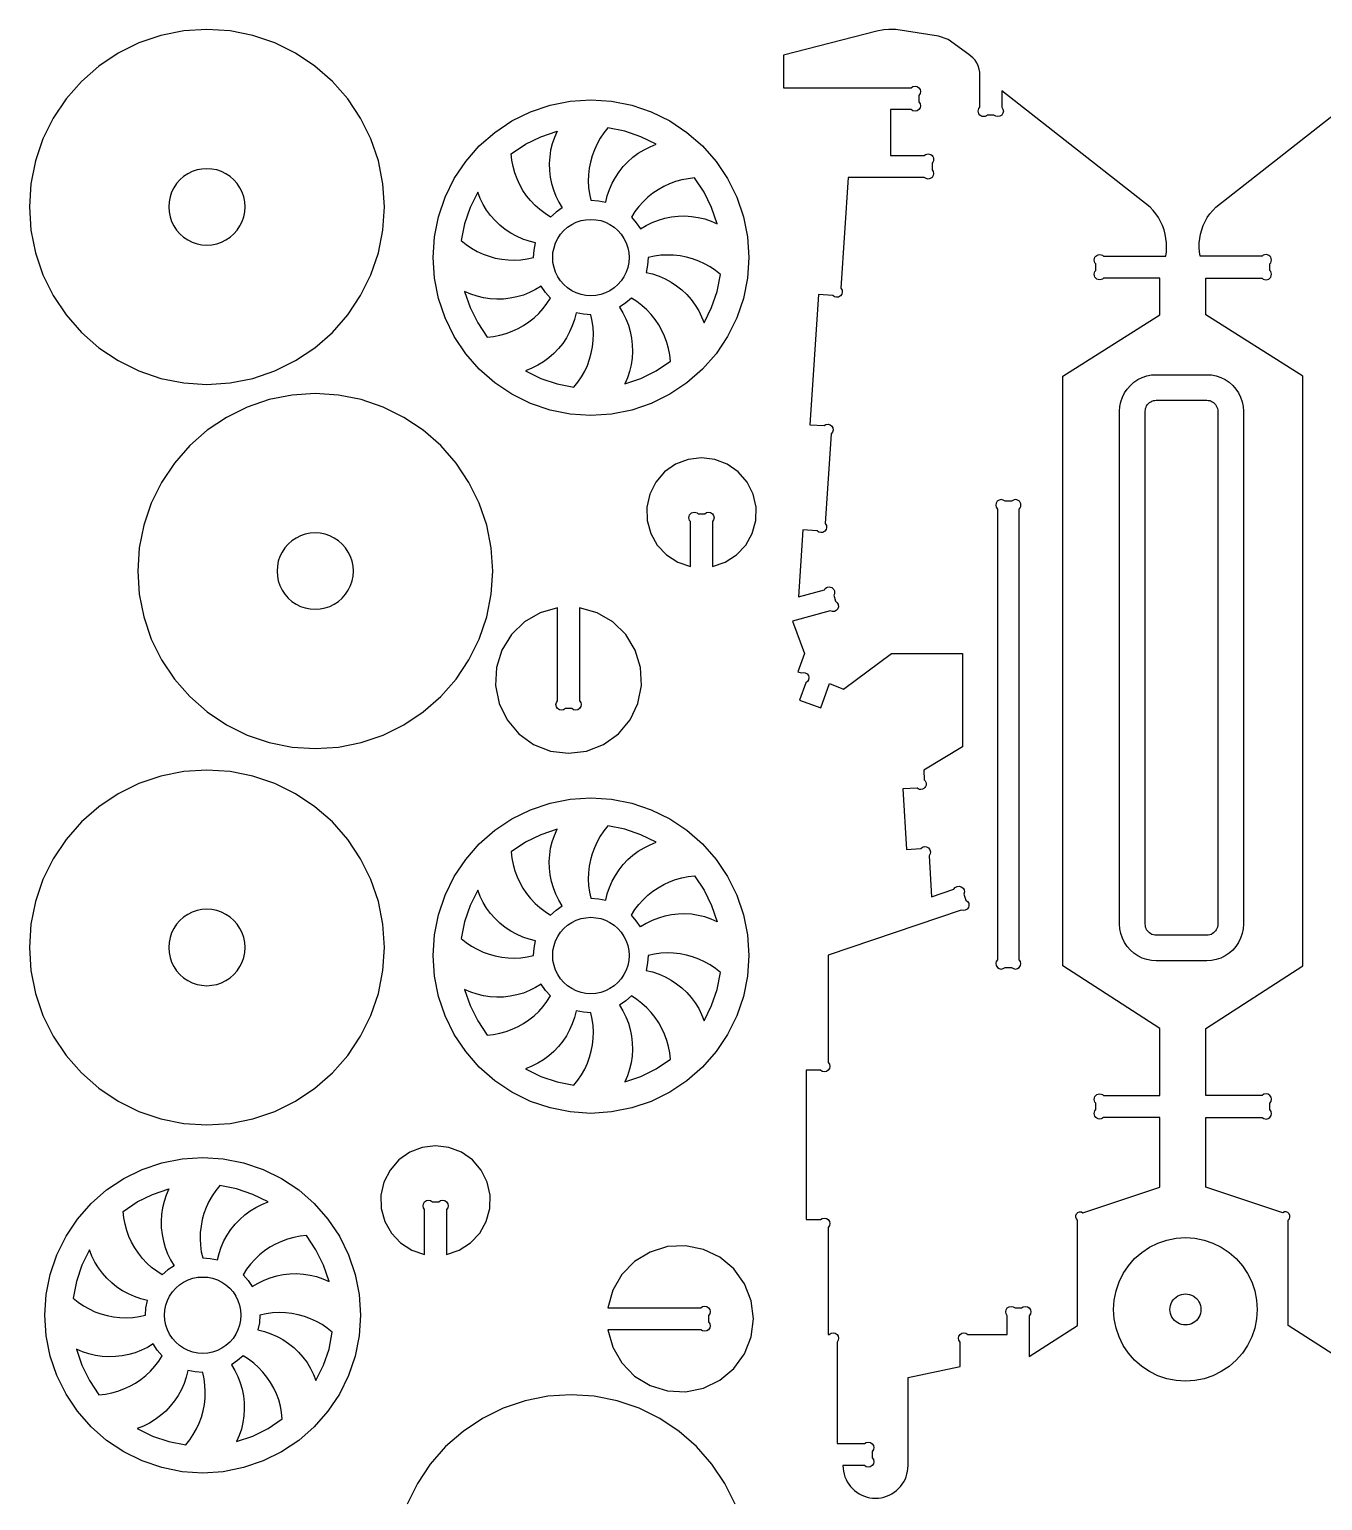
# Model space of a CAD drawing. Extents: x -832 to -269, y 157 to 488.
# Drawn here: x -831.7 to -655, y 286.7 to 487.7 of the extents above; entities that cross this region are included whole.
import ezdxf

# ---------------------------------------------------------------- set-up
doc = ezdxf.new("R2010")
doc.units = 0
doc.header["$MEASUREMENT"] = 0
doc.layers.get('0').update_dxf_attribs({"linetype": 'CONTINUOUS'})

msp = doc.modelspace()

# ---------------------------------------------------------------- linework, layer by layer
for points in [[(-801.16, 486.91), (-804.27, 487.53), (-807.44, 487.74), (-810.6, 487.53), (-813.72, 486.91), (-816.72, 485.89), (-819.56, 484.49), (-822.2, 482.73), (-824.59, 480.64), (-826.68, 478.25), (-828.44, 475.61), (-829.84, 472.77), (-830.86, 469.76), (-831.48, 466.65), (-831.69, 463.49), (-831.48, 460.32), (-830.86, 457.21), (-829.84, 454.21), (-828.44, 451.36), (-826.68, 448.72), (-824.59, 446.34), (-822.2, 444.25), (-819.56, 442.49), (-816.72, 441.08), (-813.72, 440.06), (-810.6, 439.44), (-807.44, 439.24), (-804.27, 439.44), (-801.16, 440.06), (-798.16, 441.08), (-795.31, 442.49), (-792.68, 444.25), (-790.29, 446.34), (-788.2, 448.72), (-786.44, 451.36), (-785.03, 454.21), (-784.01, 457.21), (-783.39, 460.32), (-783.19, 463.49), (-783.39, 466.65), (-784.01, 469.76), (-785.03, 472.77), (-786.44, 475.61), (-788.2, 478.25), (-790.29, 480.64), (-792.68, 482.73), (-795.31, 484.49), (-798.16, 485.89)], [(-734.14, 450.98), (-735.05, 448.31), (-736.29, 445.78), (-737.86, 443.43), (-739.72, 441.31), (-741.84, 439.45), (-744.19, 437.89), (-746.72, 436.64), (-749.39, 435.73), (-752.16, 435.18), (-754.97, 435), (-757.79, 435.18), (-760.55, 435.73), (-763.23, 436.64), (-765.76, 437.89), (-768.1, 439.45), (-770.22, 441.31), (-772.08, 443.43), (-773.65, 445.78), (-774.9, 448.31), (-775.8, 450.98), (-776.35, 453.75), (-776.54, 456.56), (-776.35, 459.38), (-775.8, 462.15), (-774.9, 464.82), (-773.65, 467.35), (-772.08, 469.69), (-770.22, 471.81), (-768.1, 473.67), (-765.76, 475.24), (-763.23, 476.49), (-760.55, 477.4), (-757.79, 477.95), (-754.97, 478.13), (-752.16, 477.95), (-749.39, 477.4), (-746.72, 476.49), (-744.19, 475.24), (-741.84, 473.67), (-739.72, 471.81), (-737.86, 469.69), (-736.29, 467.35), (-735.05, 464.82), (-734.14, 462.15), (-733.59, 459.38), (-733.41, 456.56), (-733.59, 453.75)], [(-765.59, 469), (-765.75, 469.86), (-765.85, 470.74), (-763.91, 472.04), (-761.81, 473.07), (-759.6, 473.82), (-759.96, 472.98), (-760.25, 472.11), (-760.47, 471.22), (-760.6, 470.31), (-760.66, 469.4), (-760.64, 468.48), (-760.53, 467.57), (-760.35, 466.68), (-760.1, 465.8), (-759.76, 464.94), (-759.36, 464.12), (-758.88, 463.34), (-759.73, 462.77), (-760.5, 462.09), (-761.24, 462.57), (-761.94, 463.11), (-762.6, 463.69), (-763.2, 464.34), (-763.75, 465.02), (-764.25, 465.75), (-764.68, 466.52), (-765.05, 467.32), (-765.35, 468.15)], [(-754.97, 464.39), (-753.95, 464.32), (-752.95, 464.12), (-752.73, 465.01), (-752.44, 465.88), (-752.07, 466.72), (-751.63, 467.52), (-751.12, 468.28), (-750.55, 469), (-749.92, 469.66), (-749.23, 470.27), (-748.49, 470.81), (-747.71, 471.29), (-746.89, 471.7), (-746.04, 472.04), (-748.13, 473.07), (-750.35, 473.82), (-752.64, 474.28), (-753.19, 473.59), (-753.69, 472.86), (-754.12, 472.09), (-754.49, 471.3), (-754.8, 470.47), (-755.03, 469.62), (-755.2, 468.76), (-755.3, 467.88), (-755.32, 467), (-755.28, 466.12), (-755.16, 465.25)], [(-803.3, 466.67), (-803.75, 467.18), (-804.26, 467.63), (-804.83, 468.01), (-805.44, 468.31), (-806.09, 468.53), (-806.76, 468.66), (-807.44, 468.71), (-808.12, 468.66), (-808.79, 468.53), (-809.44, 468.31), (-810.05, 468.01), (-810.62, 467.63), (-811.13, 467.18), (-811.58, 466.67), (-811.96, 466.1), (-812.26, 465.49), (-812.48, 464.84), (-812.61, 464.17), (-812.66, 463.49), (-812.61, 462.81), (-812.48, 462.14), (-812.26, 461.49), (-811.96, 460.88), (-811.58, 460.31), (-811.13, 459.8), (-810.62, 459.35), (-810.05, 458.97), (-809.44, 458.66), (-808.79, 458.45), (-808.12, 458.31), (-807.44, 458.27), (-806.76, 458.31), (-806.09, 458.45), (-805.44, 458.66), (-804.83, 458.97), (-804.26, 459.35), (-803.75, 459.8), (-803.3, 460.31), (-802.92, 460.88), (-802.62, 461.49), (-802.4, 462.14), (-802.26, 462.81), (-802.22, 463.49), (-802.26, 464.17), (-802.4, 464.84), (-802.62, 465.49), (-802.92, 466.1)], [(-748.77, 461.33), (-748.2, 460.47), (-747.41, 460.95), (-746.59, 461.36), (-745.74, 461.69), (-744.86, 461.95), (-743.96, 462.13), (-743.05, 462.23), (-742.14, 462.25), (-741.22, 462.19), (-740.31, 462.06), (-739.42, 461.84), (-738.55, 461.55), (-737.71, 461.19), (-738.47, 463.4), (-739.5, 465.5), (-740.8, 467.44), (-741.67, 467.34), (-742.54, 467.18), (-743.39, 466.94), (-744.22, 466.64), (-745.01, 466.27), (-745.78, 465.84), (-746.51, 465.35), (-747.2, 464.8), (-747.84, 464.19), (-748.43, 463.54), (-748.96, 462.84), (-749.44, 462.09)], [(-771.48, 463.4), (-772.23, 461.19), (-772.69, 458.9), (-772, 458.34), (-771.27, 457.85), (-770.5, 457.41), (-769.7, 457.04), (-768.88, 456.74), (-768.03, 456.5), (-767.16, 456.33), (-766.29, 456.24), (-765.41, 456.21), (-764.53, 456.26), (-763.66, 456.38), (-762.79, 456.56), (-762.73, 457.58), (-762.53, 458.59), (-763.42, 458.81), (-764.29, 459.1), (-765.12, 459.47), (-765.93, 459.91), (-766.69, 460.42), (-767.41, 460.99), (-768.07, 461.62), (-768.68, 462.31), (-769.22, 463.04), (-769.7, 463.82), (-770.11, 464.64), (-770.44, 465.5)], [(-756.32, 461.61), (-755.65, 461.74), (-754.97, 461.78), (-754.29, 461.74), (-753.62, 461.61), (-752.97, 461.39), (-752.36, 461.08), (-751.79, 460.7), (-751.28, 460.25), (-750.83, 459.74), (-750.45, 459.17), (-750.15, 458.56), (-749.93, 457.91), (-749.8, 457.24), (-749.75, 456.56), (-749.8, 455.88), (-749.93, 455.21), (-750.15, 454.57), (-750.45, 453.95), (-750.83, 453.39), (-751.28, 452.87), (-751.79, 452.42), (-752.36, 452.04), (-752.97, 451.74), (-753.62, 451.52), (-754.29, 451.39), (-754.97, 451.34), (-755.65, 451.39), (-756.32, 451.52), (-756.97, 451.74), (-757.58, 452.04), (-758.15, 452.42), (-758.66, 452.87), (-759.11, 453.39), (-759.49, 453.95), (-759.79, 454.57), (-760.01, 455.21), (-760.15, 455.88), (-760.19, 456.56), (-760.15, 457.24), (-760.01, 457.91), (-759.79, 458.56), (-759.49, 459.17), (-759.11, 459.74), (-758.66, 460.25), (-758.15, 460.7), (-757.58, 461.08), (-756.97, 461.39)], [(-737.26, 454.23), (-737.94, 454.78), (-738.67, 455.28), (-739.44, 455.71), (-740.24, 456.08), (-741.07, 456.39), (-741.91, 456.62), (-742.78, 456.79), (-743.66, 456.89), (-744.54, 456.91), (-745.42, 456.87), (-746.29, 456.75), (-747.15, 456.56), (-747.22, 455.54), (-747.42, 454.54), (-746.53, 454.32), (-745.66, 454.03), (-744.82, 453.66), (-744.02, 453.22), (-743.25, 452.71), (-742.54, 452.14), (-741.87, 451.51), (-741.27, 450.82), (-740.72, 450.08), (-740.24, 449.3), (-739.84, 448.48), (-739.5, 447.63), (-738.47, 449.73), (-737.71, 451.94)], [(-769.15, 445.69), (-768.27, 445.78), (-767.41, 445.95), (-766.56, 446.18), (-765.73, 446.49), (-764.93, 446.85), (-764.16, 447.29), (-763.43, 447.78), (-762.74, 448.33), (-762.1, 448.94), (-761.51, 449.59), (-760.98, 450.29), (-760.5, 451.03), (-761.18, 451.8), (-761.75, 452.65), (-762.53, 452.18), (-763.35, 451.77), (-764.2, 451.44), (-765.08, 451.18), (-765.98, 451), (-766.89, 450.9), (-767.81, 450.88), (-768.72, 450.93), (-769.63, 451.07), (-770.52, 451.28), (-771.39, 451.57), (-772.23, 451.94), (-771.48, 449.73), (-770.44, 447.63)], [(-744.1, 442.39), (-744.19, 443.26), (-744.36, 444.13), (-744.59, 444.98), (-744.89, 445.81), (-745.26, 446.61), (-745.7, 447.37), (-746.19, 448.1), (-746.74, 448.79), (-747.34, 449.43), (-748, 450.02), (-748.7, 450.56), (-749.44, 451.03), (-750.21, 450.36), (-751.06, 449.79), (-750.59, 449.01), (-750.18, 448.18), (-749.85, 447.33), (-749.59, 446.45), (-749.41, 445.55), (-749.31, 444.64), (-749.29, 443.73), (-749.34, 442.81), (-749.48, 441.91), (-749.69, 441.01), (-749.98, 440.15), (-750.35, 439.31), (-748.13, 440.06), (-746.04, 441.09)], [(-757.3, 438.85), (-756.75, 439.54), (-756.26, 440.26), (-755.82, 441.03), (-755.45, 441.83), (-755.15, 442.66), (-754.91, 443.51), (-754.74, 444.37), (-754.65, 445.25), (-754.62, 446.13), (-754.67, 447.01), (-754.78, 447.88), (-754.97, 448.74), (-755.99, 448.81), (-757, 449.01), (-757.21, 448.12), (-757.51, 447.25), (-757.88, 446.41), (-758.32, 445.61), (-758.82, 444.84), (-759.4, 444.13), (-760.03, 443.46), (-760.71, 442.86), (-761.45, 442.31), (-762.23, 441.84), (-763.05, 441.43), (-763.91, 441.09), (-761.81, 440.06), (-759.6, 439.31)], [(-681.69, 438.6), (-681.26, 439.09), (-680.77, 439.53), (-680.23, 439.89), (-679.64, 440.18), (-679.02, 440.39), (-678.38, 440.52), (-677.73, 440.56), (-670.81, 440.56), (-670.15, 440.52), (-669.51, 440.39), (-668.89, 440.18), (-668.31, 439.89), (-667.76, 439.53), (-667.27, 439.09), (-666.84, 438.6), (-666.48, 438.06), (-666.19, 437.47), (-665.98, 436.85), (-665.85, 436.21), (-665.81, 435.56), (-665.81, 365.47), (-665.85, 364.82), (-665.98, 364.18), (-666.19, 363.56), (-666.48, 362.97), (-666.84, 362.43), (-667.27, 361.94), (-667.76, 361.5), (-668.31, 361.14), (-668.89, 360.85), (-669.51, 360.64), (-670.15, 360.51), (-670.81, 360.47), (-677.73, 360.47), (-678.38, 360.51), (-679.02, 360.64), (-679.64, 360.85), (-680.23, 361.14), (-680.77, 361.5), (-681.26, 361.94), (-681.69, 362.43), (-682.06, 362.97), (-682.35, 363.56), (-682.56, 364.18), (-682.68, 364.82), (-682.73, 365.47), (-682.73, 435.56), (-682.68, 436.21), (-682.56, 436.85), (-682.35, 437.47), (-682.06, 438.06)], [(-789.47, 389.68), (-786.36, 390.3), (-783.36, 391.32), (-780.51, 392.72), (-777.88, 394.48), (-775.49, 396.58), (-773.4, 398.96), (-771.64, 401.6), (-770.23, 404.44), (-769.21, 407.45), (-768.59, 410.56), (-768.39, 413.72), (-768.59, 416.89), (-769.21, 420), (-770.23, 423), (-771.64, 425.85), (-773.4, 428.49), (-775.49, 430.87), (-777.88, 432.96), (-780.51, 434.73), (-783.36, 436.13), (-786.36, 437.15), (-789.47, 437.77), (-792.64, 437.97), (-795.8, 437.77), (-798.92, 437.15), (-801.92, 436.13), (-804.76, 434.73), (-807.4, 432.96), (-809.79, 430.87), (-811.88, 428.49), (-813.64, 425.85), (-815.04, 423), (-816.06, 420), (-816.68, 416.89), (-816.89, 413.72), (-816.68, 410.56), (-816.06, 407.45), (-815.04, 404.44), (-813.64, 401.6), (-811.88, 398.96), (-809.79, 396.58), (-807.4, 394.48), (-804.76, 392.72), (-801.92, 391.32), (-798.92, 390.3), (-795.8, 389.68), (-792.64, 389.47)], [(-669.42, 364.9), (-669.51, 364.72), (-669.62, 364.56), (-669.75, 364.41), (-669.89, 364.28), (-670.06, 364.17), (-670.23, 364.08), (-670.42, 364.02), (-670.61, 363.98), (-670.81, 363.97), (-677.73, 363.97), (-677.92, 363.98), (-678.11, 364.02), (-678.3, 364.08), (-678.48, 364.17), (-678.64, 364.28), (-678.79, 364.41), (-678.92, 364.56), (-679.03, 364.72), (-679.11, 364.9), (-679.18, 365.08), (-679.21, 365.27), (-679.23, 365.47), (-679.23, 435.56), (-679.21, 435.75), (-679.18, 435.95), (-679.11, 436.13), (-679.03, 436.31), (-678.92, 436.47), (-678.79, 436.62), (-678.64, 436.75), (-678.48, 436.86), (-678.3, 436.95), (-678.11, 437.01), (-677.92, 437.05), (-677.73, 437.06), (-670.81, 437.06), (-670.61, 437.05), (-670.42, 437.01), (-670.23, 436.95), (-670.06, 436.86), (-669.89, 436.75), (-669.75, 436.62), (-669.62, 436.47), (-669.51, 436.31), (-669.42, 436.13), (-669.36, 435.95), (-669.32, 435.75), (-669.31, 435.56), (-669.31, 365.47), (-669.32, 365.27), (-669.36, 365.08)], [(-789.46, 417.86), (-790.03, 418.24), (-790.64, 418.55), (-791.29, 418.77), (-791.96, 418.9), (-792.64, 418.94), (-793.32, 418.9), (-793.99, 418.77), (-794.64, 418.55), (-795.25, 418.24), (-795.82, 417.86), (-796.33, 417.41), (-796.78, 416.9), (-797.16, 416.33), (-797.46, 415.72), (-797.68, 415.07), (-797.81, 414.4), (-797.86, 413.72), (-797.81, 413.04), (-797.68, 412.37), (-797.46, 411.73), (-797.16, 411.11), (-796.78, 410.55), (-796.33, 410.03), (-795.82, 409.58), (-795.25, 409.2), (-794.64, 408.9), (-793.99, 408.68), (-793.32, 408.55), (-792.64, 408.5), (-791.96, 408.55), (-791.29, 408.68), (-790.64, 408.9), (-790.03, 409.2), (-789.46, 409.58), (-788.95, 410.03), (-788.5, 410.55), (-788.12, 411.11), (-787.82, 411.73), (-787.6, 412.37), (-787.46, 413.04), (-787.42, 413.72), (-787.46, 414.4), (-787.6, 415.07), (-787.82, 415.72), (-788.12, 416.33), (-788.5, 416.9), (-788.95, 417.41)], [(-822.2, 381.53), (-824.59, 379.44), (-826.68, 377.05), (-828.44, 374.42), (-829.84, 371.57), (-830.86, 368.57), (-831.48, 365.46), (-831.69, 362.29), (-831.48, 359.13), (-830.86, 356.01), (-829.84, 353.01), (-828.44, 350.17), (-826.68, 347.53), (-824.59, 345.14), (-822.2, 343.05), (-819.56, 341.29), (-816.72, 339.89), (-813.72, 338.87), (-810.6, 338.25), (-807.44, 338.04), (-804.27, 338.25), (-801.16, 338.87), (-798.16, 339.89), (-795.31, 341.29), (-792.68, 343.05), (-790.29, 345.14), (-788.2, 347.53), (-786.44, 350.17), (-785.03, 353.01), (-784.01, 356.01), (-783.39, 359.13), (-783.19, 362.29), (-783.39, 365.46), (-784.01, 368.57), (-785.03, 371.57), (-786.44, 374.42), (-788.2, 377.05), (-790.29, 379.44), (-792.68, 381.53), (-795.31, 383.29), (-798.16, 384.7), (-801.16, 385.72), (-804.27, 386.33), (-807.44, 386.54), (-810.6, 386.33), (-813.72, 385.72), (-816.72, 384.7), (-819.56, 383.29)], [(-735.05, 369.44), (-734.14, 366.77), (-733.59, 364), (-733.41, 361.19), (-733.59, 358.37), (-734.14, 355.61), (-735.05, 352.93), (-736.29, 350.4), (-737.86, 348.06), (-739.72, 345.94), (-741.84, 344.08), (-744.19, 342.51), (-746.72, 341.26), (-749.39, 340.36), (-752.16, 339.81), (-754.97, 339.62), (-757.79, 339.81), (-760.55, 340.36), (-763.23, 341.26), (-765.76, 342.51), (-768.1, 344.08), (-770.22, 345.94), (-772.08, 348.06), (-773.65, 350.4), (-774.9, 352.93), (-775.8, 355.61), (-776.35, 358.37), (-776.54, 361.19), (-776.35, 364), (-775.8, 366.77), (-774.9, 369.44), (-773.65, 371.97), (-772.08, 374.32), (-770.22, 376.44), (-768.1, 378.3), (-765.76, 379.87), (-763.23, 381.11), (-760.55, 382.02), (-757.79, 382.57), (-754.97, 382.75), (-752.16, 382.57), (-749.39, 382.02), (-746.72, 381.11), (-744.19, 379.87), (-741.84, 378.3), (-739.72, 376.44), (-737.86, 374.32), (-736.29, 371.97)], [(-759.73, 367.39), (-758.88, 367.96), (-759.36, 368.75), (-759.76, 369.57), (-760.1, 370.42), (-760.35, 371.3), (-760.53, 372.2), (-760.64, 373.11), (-760.66, 374.03), (-760.6, 374.94), (-760.47, 375.85), (-760.25, 376.74), (-759.96, 377.61), (-759.6, 378.45), (-761.81, 377.69), (-763.91, 376.66), (-765.85, 375.36), (-765.75, 374.49), (-765.59, 373.62), (-765.35, 372.77), (-765.05, 371.95), (-764.68, 371.15), (-764.25, 370.38), (-763.75, 369.65), (-763.2, 368.96), (-762.6, 368.32), (-761.94, 367.73), (-761.24, 367.2), (-760.5, 366.72)], [(-752.64, 378.9), (-753.19, 378.22), (-753.69, 377.49), (-754.12, 376.72), (-754.49, 375.92), (-754.8, 375.09), (-755.03, 374.25), (-755.2, 373.38), (-755.3, 372.5), (-755.32, 371.62), (-755.28, 370.74), (-755.16, 369.87), (-754.97, 369.01), (-753.95, 368.94), (-752.95, 368.74), (-752.73, 369.63), (-752.44, 370.5), (-752.07, 371.34), (-751.63, 372.14), (-751.12, 372.91), (-750.55, 373.62), (-749.92, 374.29), (-749.23, 374.89), (-748.49, 375.44), (-747.71, 375.92), (-746.89, 376.32), (-746.04, 376.66), (-748.13, 377.69), (-750.35, 378.45)], [(-740.8, 372.06), (-739.5, 370.12), (-738.47, 368.03), (-737.71, 365.81), (-738.55, 366.18), (-739.42, 366.47), (-740.31, 366.68), (-741.22, 366.82), (-742.14, 366.87), (-743.05, 366.85), (-743.96, 366.75), (-744.86, 366.57), (-745.74, 366.31), (-746.59, 365.98), (-747.41, 365.57), (-748.2, 365.1), (-748.77, 365.95), (-749.44, 366.72), (-748.96, 367.46), (-748.43, 368.16), (-747.84, 368.82), (-747.2, 369.42), (-746.51, 369.97), (-745.78, 370.46), (-745.01, 370.9), (-744.22, 371.27), (-743.39, 371.57), (-742.54, 371.8), (-741.67, 371.97)], [(-771.48, 368.03), (-772.23, 365.81), (-772.69, 363.52), (-772, 362.97), (-771.27, 362.47), (-770.5, 362.04), (-769.7, 361.67), (-768.88, 361.36), (-768.03, 361.13), (-767.16, 360.96), (-766.29, 360.86), (-765.41, 360.84), (-764.53, 360.88), (-763.66, 361), (-762.79, 361.19), (-762.73, 362.21), (-762.53, 363.21), (-763.42, 363.43), (-764.29, 363.72), (-765.12, 364.09), (-765.93, 364.53), (-766.69, 365.04), (-767.41, 365.61), (-768.07, 366.24), (-768.68, 366.93), (-769.22, 367.67), (-769.7, 368.45), (-770.11, 369.27), (-770.44, 370.12)], [(-811.58, 359.11), (-811.13, 358.6), (-810.62, 358.15), (-810.05, 357.77), (-809.44, 357.47), (-808.79, 357.25), (-808.12, 357.12), (-807.44, 357.07), (-806.76, 357.12), (-806.09, 357.25), (-805.44, 357.47), (-804.83, 357.77), (-804.26, 358.15), (-803.75, 358.6), (-803.3, 359.11), (-802.92, 359.68), (-802.62, 360.29), (-802.4, 360.94), (-802.26, 361.61), (-802.22, 362.29), (-802.26, 362.97), (-802.4, 363.64), (-802.62, 364.29), (-802.92, 364.9), (-803.3, 365.47), (-803.75, 365.98), (-804.26, 366.43), (-804.83, 366.81), (-805.44, 367.11), (-806.09, 367.33), (-806.76, 367.47), (-807.44, 367.51), (-808.12, 367.47), (-808.79, 367.33), (-809.44, 367.11), (-810.05, 366.81), (-810.62, 366.43), (-811.13, 365.98), (-811.58, 365.47), (-811.96, 364.9), (-812.26, 364.29), (-812.48, 363.64), (-812.61, 362.97), (-812.66, 362.29), (-812.61, 361.61), (-812.48, 360.94), (-812.26, 360.29), (-811.96, 359.68)], [(-756.97, 366.01), (-756.32, 366.23), (-755.65, 366.36), (-754.97, 366.41), (-754.29, 366.36), (-753.62, 366.23), (-752.97, 366.01), (-752.36, 365.71), (-751.79, 365.33), (-751.28, 364.88), (-750.83, 364.37), (-750.45, 363.8), (-750.15, 363.19), (-749.93, 362.54), (-749.8, 361.87), (-749.75, 361.19), (-749.8, 360.51), (-749.93, 359.84), (-750.15, 359.19), (-750.45, 358.58), (-750.83, 358.01), (-751.28, 357.5), (-751.79, 357.05), (-752.36, 356.67), (-752.97, 356.37), (-753.62, 356.15), (-754.29, 356.01), (-754.97, 355.97), (-755.65, 356.01), (-756.32, 356.15), (-756.97, 356.37), (-757.58, 356.67), (-758.15, 357.05), (-758.66, 357.5), (-759.11, 358.01), (-759.49, 358.58), (-759.79, 359.19), (-760.01, 359.84), (-760.15, 360.51), (-760.19, 361.19), (-760.15, 361.87), (-760.01, 362.54), (-759.79, 363.19), (-759.49, 363.8), (-759.11, 364.37), (-758.66, 364.88), (-758.15, 365.33), (-757.58, 365.71)], [(-737.26, 358.86), (-737.94, 359.41), (-738.67, 359.9), (-739.44, 360.34), (-740.24, 360.71), (-741.07, 361.01), (-741.91, 361.25), (-742.78, 361.42), (-743.66, 361.51), (-744.54, 361.54), (-745.42, 361.49), (-746.29, 361.38), (-747.15, 361.19), (-747.22, 360.17), (-747.42, 359.16), (-746.53, 358.95), (-745.66, 358.65), (-744.82, 358.28), (-744.02, 357.84), (-743.25, 357.34), (-742.54, 356.76), (-741.87, 356.13), (-741.27, 355.45), (-740.72, 354.71), (-740.24, 353.93), (-739.84, 353.11), (-739.5, 352.25), (-738.47, 354.35), (-737.71, 356.56)], [(-769.15, 350.31), (-768.27, 350.41), (-767.41, 350.57), (-766.56, 350.81), (-765.73, 351.11), (-764.93, 351.48), (-764.16, 351.91), (-763.43, 352.41), (-762.74, 352.96), (-762.1, 353.56), (-761.51, 354.22), (-760.98, 354.92), (-760.5, 355.66), (-761.18, 356.43), (-761.75, 357.28), (-762.53, 356.8), (-763.35, 356.4), (-764.2, 356.06), (-765.08, 355.81), (-765.98, 355.63), (-766.89, 355.52), (-767.81, 355.5), (-768.72, 355.56), (-769.63, 355.69), (-770.52, 355.91), (-771.39, 356.2), (-772.23, 356.56), (-771.48, 354.35), (-770.44, 352.25)], [(-744.1, 347.01), (-744.19, 347.89), (-744.36, 348.75), (-744.59, 349.6), (-744.89, 350.43), (-745.26, 351.23), (-745.7, 352), (-746.19, 352.73), (-746.74, 353.42), (-747.34, 354.06), (-748, 354.65), (-748.7, 355.18), (-749.44, 355.66), (-750.21, 354.98), (-751.06, 354.41), (-750.59, 353.63), (-750.18, 352.81), (-749.85, 351.96), (-749.59, 351.08), (-749.41, 350.18), (-749.31, 349.27), (-749.29, 348.35), (-749.34, 347.44), (-749.48, 346.53), (-749.69, 345.64), (-749.98, 344.77), (-750.35, 343.93), (-748.13, 344.68), (-746.04, 345.72)], [(-757.3, 343.47), (-756.75, 344.16), (-756.26, 344.89), (-755.82, 345.66), (-755.45, 346.46), (-755.15, 347.28), (-754.91, 348.13), (-754.74, 349), (-754.65, 349.87), (-754.62, 350.75), (-754.67, 351.63), (-754.78, 352.5), (-754.97, 353.37), (-755.99, 353.43), (-757, 353.63), (-757.21, 352.74), (-757.51, 351.87), (-757.88, 351.04), (-758.32, 350.23), (-758.82, 349.47), (-759.4, 348.75), (-760.03, 348.09), (-760.71, 347.48), (-761.45, 346.94), (-762.23, 346.46), (-763.05, 346.05), (-763.91, 345.72), (-761.81, 344.68), (-759.6, 343.93)], [(-787.18, 306.46), (-788.09, 303.79), (-789.33, 301.26), (-790.9, 298.91), (-792.76, 296.79), (-794.88, 294.93), (-797.23, 293.36), (-799.76, 292.12), (-802.43, 291.21), (-805.2, 290.66), (-808.01, 290.47), (-810.83, 290.66), (-813.59, 291.21), (-816.27, 292.12), (-818.8, 293.36), (-821.14, 294.93), (-823.26, 296.79), (-825.12, 298.91), (-826.69, 301.26), (-827.94, 303.79), (-828.84, 306.46), (-829.39, 309.23), (-829.58, 312.04), (-829.39, 314.86), (-828.84, 317.62), (-827.94, 320.29), (-826.69, 322.82), (-825.12, 325.17), (-823.26, 327.29), (-821.14, 329.15), (-818.8, 330.72), (-816.27, 331.97), (-813.59, 332.87), (-810.83, 333.42), (-808.01, 333.61), (-805.2, 333.42), (-802.43, 332.87), (-799.76, 331.97), (-797.23, 330.72), (-794.88, 329.15), (-792.76, 327.29), (-790.9, 325.17), (-789.33, 322.82), (-788.09, 320.29), (-787.18, 317.62), (-786.63, 314.86), (-786.45, 312.04), (-786.63, 309.23)], [(-808.01, 319.86), (-806.99, 319.8), (-805.99, 319.6), (-805.77, 320.49), (-805.48, 321.35), (-805.11, 322.19), (-804.67, 323), (-804.16, 323.76), (-803.59, 324.48), (-802.96, 325.14), (-802.27, 325.75), (-801.53, 326.29), (-800.75, 326.77), (-799.93, 327.18), (-799.08, 327.51), (-801.18, 328.55), (-803.39, 329.3), (-805.68, 329.75), (-806.23, 329.07), (-806.73, 328.34), (-807.16, 327.57), (-807.53, 326.77), (-807.84, 325.95), (-808.07, 325.1), (-808.24, 324.23), (-808.34, 323.36), (-808.36, 322.48), (-808.32, 321.6), (-808.2, 320.72)], [(-818.63, 324.47), (-818.79, 325.34), (-818.89, 326.22), (-816.95, 327.51), (-814.85, 328.55), (-812.64, 329.3), (-813, 328.46), (-813.29, 327.59), (-813.51, 326.7), (-813.64, 325.79), (-813.7, 324.88), (-813.68, 323.96), (-813.57, 323.05), (-813.39, 322.15), (-813.14, 321.27), (-812.8, 320.42), (-812.4, 319.6), (-811.92, 318.81), (-812.77, 318.25), (-813.54, 317.57), (-814.28, 318.05), (-814.99, 318.58), (-815.64, 319.17), (-816.24, 319.81), (-816.8, 320.5), (-817.29, 321.23), (-817.72, 322), (-818.09, 322.8), (-818.39, 323.62)], [(-801.81, 316.8), (-801.24, 315.95), (-800.45, 316.43), (-799.63, 316.83), (-798.78, 317.17), (-797.9, 317.42), (-797, 317.6), (-796.09, 317.71), (-795.18, 317.73), (-794.26, 317.67), (-793.35, 317.53), (-792.46, 317.32), (-791.6, 317.03), (-790.75, 316.66), (-791.51, 318.88), (-792.54, 320.97), (-793.84, 322.92), (-794.71, 322.82), (-795.58, 322.66), (-796.43, 322.42), (-797.26, 322.12), (-798.06, 321.75), (-798.82, 321.32), (-799.55, 320.82), (-800.24, 320.27), (-800.88, 319.67), (-801.47, 319.01), (-802.01, 318.31), (-802.48, 317.57)], [(-676.27, 303.35), (-677.49, 303.77), (-678.64, 304.33), (-679.71, 305.05), (-680.67, 305.89), (-681.52, 306.86), (-682.23, 307.92), (-682.8, 309.08), (-683.21, 310.29), (-683.46, 311.55), (-683.54, 312.83), (-683.46, 314.11), (-683.21, 315.37), (-682.8, 316.59), (-682.23, 317.74), (-681.52, 318.8), (-680.67, 319.77), (-679.71, 320.62), (-678.64, 321.33), (-677.49, 321.9), (-676.27, 322.31), (-675.01, 322.56), (-673.73, 322.64), (-672.45, 322.56), (-671.19, 322.31), (-669.98, 321.9), (-668.83, 321.33), (-667.76, 320.62), (-666.79, 319.77), (-665.95, 318.8), (-665.23, 317.74), (-664.67, 316.59), (-664.25, 315.37), (-664, 314.11), (-663.92, 312.83), (-664, 311.55), (-664.25, 310.29), (-664.67, 309.08), (-665.23, 307.92), (-665.95, 306.86), (-666.79, 305.89), (-667.76, 305.05), (-668.83, 304.33), (-669.98, 303.77), (-671.19, 303.35), (-672.45, 303.1), (-673.73, 303.02), (-675.01, 303.1)], [(-824.52, 318.88), (-825.27, 316.66), (-825.73, 314.37), (-825.04, 313.82), (-824.31, 313.33), (-823.54, 312.89), (-822.74, 312.52), (-821.92, 312.22), (-821.07, 311.98), (-820.2, 311.81), (-819.33, 311.72), (-818.45, 311.69), (-817.57, 311.74), (-816.7, 311.85), (-815.83, 312.04), (-815.77, 313.06), (-815.57, 314.07), (-816.46, 314.28), (-817.33, 314.58), (-818.16, 314.95), (-818.97, 315.39), (-819.73, 315.89), (-820.45, 316.46), (-821.11, 317.1), (-821.72, 317.78), (-822.26, 318.52), (-822.74, 319.3), (-823.15, 320.12), (-823.49, 320.97)], [(-809.36, 317.08), (-808.69, 317.22), (-808.01, 317.26), (-807.33, 317.22), (-806.66, 317.08), (-806.01, 316.86), (-805.4, 316.56), (-804.83, 316.18), (-804.32, 315.73), (-803.87, 315.22), (-803.49, 314.65), (-803.19, 314.04), (-802.97, 313.39), (-802.84, 312.72), (-802.79, 312.04), (-802.84, 311.36), (-802.97, 310.69), (-803.19, 310.04), (-803.49, 309.43), (-803.87, 308.86), (-804.32, 308.35), (-804.83, 307.9), (-805.4, 307.52), (-806.01, 307.22), (-806.66, 307), (-807.33, 306.87), (-808.01, 306.82), (-808.69, 306.87), (-809.36, 307), (-810.01, 307.22), (-810.62, 307.52), (-811.19, 307.9), (-811.7, 308.35), (-812.15, 308.86), (-812.53, 309.43), (-812.84, 310.04), (-813.05, 310.69), (-813.19, 311.36), (-813.23, 312.04), (-813.19, 312.72), (-813.05, 313.39), (-812.84, 314.04), (-812.53, 314.65), (-812.15, 315.22), (-811.7, 315.73), (-811.19, 316.18), (-810.62, 316.56), (-810.01, 316.86)], [(-674.28, 310.78), (-674.54, 310.87), (-674.79, 311), (-675.02, 311.15), (-675.23, 311.33), (-675.41, 311.54), (-675.57, 311.77), (-675.69, 312.02), (-675.78, 312.28), (-675.83, 312.55), (-675.85, 312.83), (-675.83, 313.11), (-675.78, 313.38), (-675.69, 313.64), (-675.57, 313.89), (-675.41, 314.12), (-675.23, 314.33), (-675.02, 314.51), (-674.79, 314.67), (-674.54, 314.79), (-674.28, 314.88), (-674.01, 314.93), (-673.73, 314.95), (-673.46, 314.93), (-673.18, 314.88), (-672.92, 314.79), (-672.67, 314.67), (-672.44, 314.51), (-672.23, 314.33), (-672.05, 314.12), (-671.9, 313.89), (-671.77, 313.64), (-671.68, 313.38), (-671.63, 313.11), (-671.61, 312.83), (-671.63, 312.55), (-671.68, 312.28), (-671.77, 312.02), (-671.9, 311.77), (-672.05, 311.54), (-672.23, 311.33), (-672.44, 311.15), (-672.67, 311), (-672.92, 310.87), (-673.18, 310.78), (-673.46, 310.73), (-673.73, 310.71), (-674.01, 310.73)], [(-790.3, 309.71), (-790.99, 310.26), (-791.71, 310.76), (-792.48, 311.19), (-793.28, 311.56), (-794.11, 311.87), (-794.96, 312.1), (-795.82, 312.27), (-796.7, 312.37), (-797.58, 312.39), (-798.46, 312.35), (-799.33, 312.23), (-800.19, 312.04), (-800.26, 311.02), (-800.46, 310.02), (-799.57, 309.8), (-798.7, 309.5), (-797.86, 309.14), (-797.06, 308.7), (-796.29, 308.19), (-795.58, 307.62), (-794.91, 306.98), (-794.31, 306.3), (-793.76, 305.56), (-793.28, 304.78), (-792.88, 303.96), (-792.54, 303.11), (-791.51, 305.2), (-790.75, 307.42)], [(-821.31, 301.26), (-820.45, 301.42), (-819.6, 301.66), (-818.77, 301.96), (-817.97, 302.33), (-817.2, 302.76), (-816.47, 303.26), (-815.78, 303.81), (-815.14, 304.41), (-814.55, 305.07), (-814.02, 305.77), (-813.54, 306.51), (-814.22, 307.28), (-814.79, 308.13), (-815.57, 307.65), (-816.39, 307.25), (-817.25, 306.92), (-818.12, 306.66), (-819.02, 306.48), (-819.93, 306.38), (-820.85, 306.35), (-821.76, 306.41), (-822.67, 306.55), (-823.56, 306.76), (-824.43, 307.05), (-825.27, 307.42), (-824.52, 305.2), (-823.49, 303.11), (-822.19, 301.16)], [(-797.14, 297.87), (-797.23, 298.74), (-797.4, 299.61), (-797.63, 300.46), (-797.93, 301.28), (-798.3, 302.08), (-798.74, 302.85), (-799.23, 303.58), (-799.78, 304.27), (-800.39, 304.91), (-801.04, 305.5), (-801.74, 306.03), (-802.48, 306.51), (-803.25, 305.83), (-804.1, 305.27), (-803.63, 304.48), (-803.22, 303.66), (-802.89, 302.81), (-802.63, 301.93), (-802.45, 301.03), (-802.35, 300.12), (-802.33, 299.2), (-802.38, 298.29), (-802.52, 297.38), (-802.73, 296.49), (-803.02, 295.62), (-803.39, 294.78), (-801.18, 295.53), (-799.08, 296.57)], [(-810.34, 294.33), (-809.79, 295.01), (-809.3, 295.74), (-808.86, 296.51), (-808.49, 297.31), (-808.19, 298.13), (-807.95, 298.98), (-807.78, 299.85), (-807.69, 300.72), (-807.66, 301.6), (-807.71, 302.48), (-807.82, 303.36), (-808.01, 304.22), (-809.03, 304.29), (-810.04, 304.48), (-810.25, 303.59), (-810.55, 302.73), (-810.92, 301.89), (-811.36, 301.08), (-811.86, 300.32), (-812.44, 299.61), (-813.07, 298.94), (-813.76, 298.34), (-814.49, 297.79), (-815.27, 297.31), (-816.09, 296.9), (-816.95, 296.57), (-814.85, 295.53), (-812.64, 294.78)]]:
    msp.add_lwpolyline(points, close=True)
for points in [[(-725.55, 325.1), (-723.61, 325.1, -1), (-722.55, 324.04), (-722.55, 309.42), (-722.4, 309.42, -1), (-721.34, 308.36), (-721.34, 294.49), (-717.6, 294.49, -1), (-716.54, 293.42), (-716.54, 292.55, -1), (-717.6, 291.49), (-720.53, 291.49), (-720.51, 291.1), (-720.46, 290.71), (-720.38, 290.33), (-720.26, 289.96), (-720.11, 289.6), (-719.93, 289.26), (-719.72, 288.93), (-719.49, 288.63), (-719.22, 288.34), (-718.94, 288.08), (-718.63, 287.84), (-718.3, 287.63), (-717.96, 287.45), (-717.6, 287.3), (-717.23, 287.19), (-716.85, 287.1), (-716.47, 287.05), (-716.08, 287.04), (-715.69, 287.05), (-715.31, 287.1), (-714.93, 287.19), (-714.56, 287.3), (-714.2, 287.45), (-713.85, 287.63), (-713.53, 287.84), (-713.22, 288.08), (-712.93, 288.34), (-712.67, 288.63), (-712.43, 288.93), (-712.23, 289.26), (-712.05, 289.6), (-711.9, 289.96), (-711.78, 290.33), (-711.7, 290.71), (-711.65, 291.1), (-711.63, 291.49), (-711.63, 303.53), (-704.53, 305.02), (-704.53, 308.36, -1), (-703.47, 309.42), (-698.07, 309.42), (-698.07, 311.97, -1), (-697.01, 313.03), (-696.13, 313.03, -1), (-695.07, 311.97), (-695.07, 306.39), (-688.46, 310.65), (-688.46, 325.04, -1), (-687.73, 326.05), (-677.24, 329.55), (-677.24, 339.07), (-684.91, 339.07, -1), (-685.97, 340.13), (-685.97, 341.01, -1), (-684.91, 342.07), (-677.24, 342.07), (-677.24, 351.24), (-690.47, 359.8), (-690.47, 440.34), (-677.24, 448.75), (-677.24, 453.75), (-684.91, 453.75, -1), (-685.97, 454.81), (-685.97, 455.69, -1), (-684.91, 456.75), (-676.43, 456.75), (-676.34, 457.36), (-676.31, 457.96), (-676.32, 458.57), (-676.39, 459.18), (-676.5, 459.78), (-676.66, 460.37), (-676.87, 460.94), (-677.13, 461.49), (-677.43, 462.02), (-677.77, 462.53), (-678.15, 463), (-678.57, 463.44), (-698.83, 479.33), (-698.83, 477.1, -1), (-699.89, 476.04), (-700.77, 476.04, -1), (-701.83, 477.1), (-701.83, 481.89), (-701.9, 482.33), (-702.03, 482.76), (-702.22, 483.17), (-702.48, 483.54), (-702.78, 483.87), (-703.33, 484.32), (-706.17, 486.34), (-707.47, 486.82), (-713.29, 487.74), (-714.28, 487.73), (-714.94, 487.68), (-715.92, 487.51), (-728.63, 484.23), (-728.63, 479.78), (-711.21, 479.78, -1), (-710.15, 478.72), (-710.15, 477.84, -1), (-711.21, 476.78), (-714.05, 476.78), (-714.05, 470.51), (-709.42, 470.51, -1), (-708.36, 469.45), (-708.36, 468.57, -1), (-709.42, 467.51), (-719.81, 467.51), (-720.8, 452.38, -1), (-721.93, 451.39), (-723.86, 451.52), (-725.04, 433.73), (-723.11, 433.6, -1), (-722.12, 432.48), (-722.94, 420.21, -1), (-724.07, 419.23), (-726, 419.35), (-726.61, 410.19), (-723.07, 411.18, -1), (-721.76, 410.44), (-721.53, 409.59, -1), (-722.26, 408.29), (-727.41, 406.86), (-725.8, 402.48), (-726.69, 399.96), (-726.25, 399.81, -1), (-725.61, 398.45), (-726.45, 396.08), (-723.54, 395.04), (-722.36, 398.37), (-720.45, 397.58), (-713.9, 402.48), (-704.2, 402.48), (-704.2, 389.72), (-709.49, 386.5), (-709.41, 385.2, -1), (-710.41, 384.07), (-712.34, 383.95), (-711.83, 375.7), (-709.9, 375.82, -1), (-708.77, 374.83), (-708.43, 369.21), (-705.36, 370.25, -1), (-704.01, 369.59), (-703.73, 368.76, -1), (-704.39, 367.41), (-722.55, 361.23), (-722.55, 346.57, -1), (-723.61, 345.51), (-725.55, 345.51)], [(-741.36, 414.37), (-741.36, 420.49, -1), (-740.3, 421.55), (-739.42, 421.55, -1), (-738.36, 420.49), (-738.36, 414.37), (-736.62, 414.95), (-735.08, 415.94), (-733.82, 417.27), (-732.92, 418.87), (-732.44, 420.64), (-732.4, 422.47), (-732.81, 424.25), (-733.63, 425.89), (-734.83, 427.27), (-736.33, 428.33), (-738.04, 428.99), (-739.86, 429.21), (-741.68, 428.99), (-743.39, 428.33), (-744.89, 427.27), (-746.08, 425.89), (-746.91, 424.25), (-747.32, 422.47), (-747.28, 420.64), (-746.79, 418.87), (-745.9, 417.27), (-744.64, 415.94), (-743.1, 414.95)], [(-699.43, 422.2), (-699.43, 360.62, 1), (-698.37, 359.56), (-697.49, 359.56, 1), (-696.43, 360.62), (-696.43, 422.2, 1), (-697.49, 423.27), (-698.37, 423.27, 1)], [(-756.52, 408.71), (-756.52, 396.01, -1), (-757.58, 394.95), (-758.45, 394.95, -1), (-759.52, 396.01), (-759.52, 408.71), (-761.91, 408.03), (-764.06, 406.79), (-765.84, 405.05), (-767.13, 402.93), (-767.86, 400.55), (-767.99, 398.07), (-767.49, 395.63), (-766.41, 393.39), (-764.82, 391.49), (-762.8, 390.04), (-760.48, 389.13), (-758.02, 388.82), (-755.55, 389.13), (-753.23, 390.04), (-751.22, 391.49), (-749.62, 393.39), (-748.54, 395.63), (-748.04, 398.07), (-748.17, 400.55), (-748.9, 402.93), (-750.19, 405.05), (-751.97, 406.79), (-754.12, 408.03)], [(-777.69, 320.35), (-777.69, 326.47, -1), (-776.63, 327.53), (-775.75, 327.53, -1), (-774.69, 326.47), (-774.69, 320.35), (-772.96, 320.93), (-771.41, 321.92), (-770.16, 323.25), (-769.26, 324.85), (-768.78, 326.62), (-768.74, 328.45), (-769.14, 330.23), (-769.97, 331.87), (-771.17, 333.25), (-772.67, 334.31), (-774.38, 334.96), (-776.19, 335.19), (-778.01, 334.96), (-779.72, 334.31), (-781.22, 333.25), (-782.42, 331.87), (-783.25, 330.23), (-783.65, 328.45), (-783.61, 326.62), (-783.13, 324.85), (-782.23, 323.25), (-780.97, 321.92), (-779.43, 320.93)], [(-752.66, 313.06), (-739.96, 313.06, -1), (-738.9, 312), (-738.9, 311.12, -1), (-739.96, 310.06), (-752.66, 310.06), (-751.98, 307.66), (-750.74, 305.51), (-749, 303.73), (-746.88, 302.44), (-744.5, 301.71), (-742.02, 301.58), (-739.58, 302.08), (-737.34, 303.16), (-735.44, 304.76), (-733.99, 306.77), (-733.08, 309.09), (-732.77, 311.56), (-733.08, 314.02), (-733.99, 316.34), (-735.44, 318.36), (-737.34, 319.95), (-739.58, 321.03), (-742.02, 321.53), (-744.5, 321.41), (-746.88, 320.67), (-749, 319.38), (-750.74, 317.6), (-751.98, 315.45)]]:
    msp.add_lwpolyline(points, format="xyb", close=True)
msp.add_lwpolyline([(-653.09, 306.39), (-659.7, 310.65), (-659.7, 325.04, 1), (-660.43, 326.05), (-670.93, 329.55), (-670.93, 339.07), (-663.25, 339.07, 1), (-662.19, 340.13), (-662.19, 341.01, 1), (-663.25, 342.07), (-670.93, 342.07), (-670.93, 351.24), (-657.69, 359.8), (-657.69, 440.34), (-670.93, 448.75), (-670.93, 453.75), (-663.25, 453.75, 1), (-662.19, 454.81), (-662.19, 455.69, 1), (-663.25, 456.75), (-671.73, 456.75), (-671.82, 457.36), (-671.85, 457.96), (-671.84, 458.57), (-671.78, 459.18), (-671.66, 459.78), (-671.5, 460.37), (-671.29, 460.94), (-671.04, 461.49), (-670.74, 462.02), (-670.4, 462.53), (-670.01, 463), (-669.59, 463.44), (-649.33, 479.33)], format="xyb")
msp.add_lwpolyline([(-735.27, 286.21), (-736.67, 289.06), (-738.43, 291.7), (-740.53, 294.08), (-742.91, 296.17), (-745.55, 297.93), (-748.39, 299.34), (-751.4, 300.36), (-754.51, 300.98), (-757.67, 301.18), (-760.84, 300.98), (-763.95, 300.36), (-766.95, 299.34), (-769.8, 297.93), (-772.44, 296.17), (-774.82, 294.08), (-776.91, 291.7), (-778.68, 289.06), (-780.08, 286.21)])

doc.saveas('drawing.dxf')
